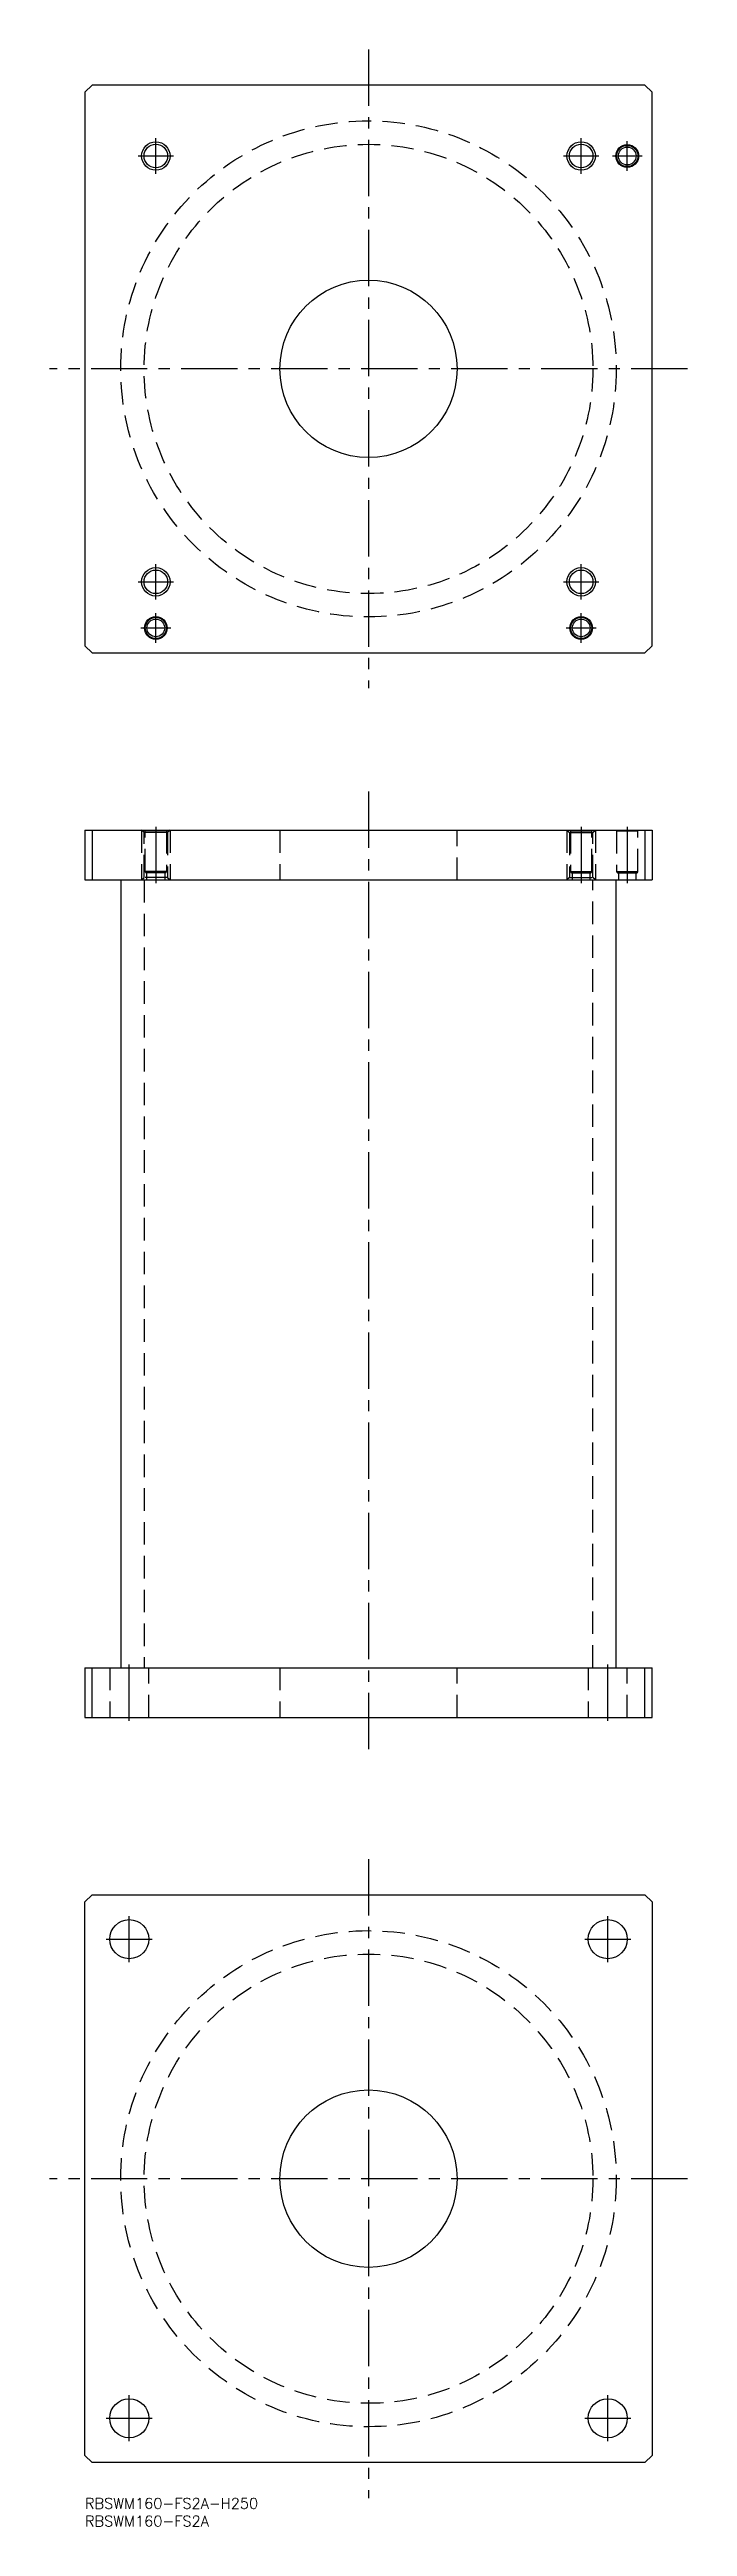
# Model space of a CAD drawing. Extents: x -10 to 170, y -8 to 690.
import ezdxf

# ---------------------------------------------------------------- set-up
doc = ezdxf.new("R2010")
doc.units = 0
doc.header["$LTSCALE"] = 0.5
doc.linetypes.add('CENTER', pattern=[50.8, 31.75, -6.35, 6.35, -6.35])
doc.linetypes.add('DASHED', pattern=[19.05, 12.7, -6.35])
for name, color, linetype in [('MSM_CENTER', 1, 'CENTER'), ('MSM_CONTINUOUS', 7, 'CONTINUOUS'), ('MSM_DASHED', 4, 'DASHED'), ('MSM_NARROW', 5, 'CONTINUOUS'), ('MSM_PART_NUMBER', 7, 'CONTINUOUS')]:
    doc.layers.add(name, color=color, linetype=linetype)
doc.styles.get("Standard").update_dxf_attribs({"font": 'txt.shx', "height": 3, "bigfont": 'bigfont.shx'})

msp = doc.modelspace()

# ---------------------------------------------------------------- linework, layer by layer
at = {"layer": 'MSM_CENTER'}
for p, q in [((80, 690), (80, 510)), ((20, 655), (20, 665)), ((140, 655), (140, 665)), ((153, 655.8), (153, 664.2)), ((15, 660), (25, 660)), ((135, 660), (145, 660)), ((148.8, 660), (157.2, 660)), ((170, 600), (-10, 600)), ((20, 535), (20, 545)), ((140, 535), (140, 545)), ((15, 540), (25, 540)), ((135, 540), (145, 540)), ((20, 522.8), (20, 531.2)), ((140, 522.8), (140, 531.2)), ((15.8, 527), (24.2, 527)), ((135.8, 527), (144.2, 527)), ((80, 480.8738), (80, 210.8738)), ((20, 471), (20, 455)), ((140, 471), (140, 455)), ((153, 471), (153, 455)), ((12.4749, 219), (12.4749, 235)), ((147.5251, 219), (147.5251, 235)), ((80, 180), (80, 0)), ((12.5, 151), (12.5, 164)), ((147.5, 151), (147.5, 164)), ((6, 157.5), (19, 157.5)), ((141, 157.5), (154, 157.5)), ((170, 90), (-10, 90)), ((12.5, 16), (12.5, 29)), ((147.5, 16), (147.5, 29)), ((6, 22.5), (19, 22.5)), ((141, 22.5), (154, 22.5))]:
    msp.add_line(p, q, dxfattribs=at)
at = {"layer": 'MSM_CONTINUOUS'}
for p, q in [((2, 680), (0, 678)), ((0, 678), (0, 522)), ((158, 680), (2, 680)), ((160, 678), (158, 680)), ((160, 522), (160, 678)), ((0, 522), (2, 520)), ((2, 520), (158, 520)), ((158, 520), (160, 522)), ((0, 470), (158, 470)), ((0, 470), (0, 456)), ((2, 470), (2, 456)), ((158, 470), (158, 456)), ((158, 470), (160, 470)), ((160, 470), (160, 456)), ((0, 456), (160, 456)), ((10.1, 456), (10.1, 234)), ((149.9, 234), (149.9, 456)), ((0, 234), (160, 234)), ((0, 234), (0, 220)), ((2, 220), (2, 234)), ((158, 220), (158, 234)), ((160, 220), (160, 234)), ((0, 220), (160, 220)), ((0, 168), (2, 170)), ((0, 12), (0, 168)), ((2, 170), (158, 170)), ((158, 170), (160, 168)), ((160, 168), (160, 12)), ((2, 10), (0, 12)), ((158, 10), (2, 10)), ((160, 12), (158, 10))]:
    msp.add_line(p, q, dxfattribs=at)
for centre, radius in [((20, 660), 3.3235), ((140, 660), 3.3235), ((153, 660), 3.2), ((153, 660), 3), ((153, 660), 2.5), ((80, 600), 25), ((20, 540), 3.3235), ((140, 540), 3.3235), ((20, 527), 3.2), ((20, 527), 3), ((20, 527), 2.5), ((140, 527), 3.2), ((140, 527), 3), ((140, 527), 2.5), ((12.5, 157.5), 5.5), ((147.5, 157.5), 5.5), ((80, 90), 25), ((12.5, 22.5), 5.5), ((147.5, 22.5), 5.5)]:
    msp.add_circle(centre, radius, dxfattribs=at)
at = {"layer": 'MSM_DASHED'}
for p, q in [((16.6765, 469.3235), (16, 470)), ((16, 470), (16, 456)), ((23.3235, 469.3235), (16.6765, 469.3235)), ((16.6765, 456.6765), (16.6765, 469.3235)), ((17, 469.8), (16.8, 470)), ((23, 469.8), (17, 469.8)), ((17, 458.4), (17, 469.8)), ((23.2, 470), (23, 469.8)), ((23, 469.8), (23, 458.4)), ((24, 470), (23.3235, 469.3235)), ((23.3235, 469.3235), (23.3235, 456.6765)), ((24, 470), (24, 456)), ((55, 470), (55, 456)), ((105, 456), (105, 470)), ((136, 470), (136.6765, 469.3235)), ((136, 470), (136, 456)), ((136.6765, 469.3235), (143.3235, 469.3235)), ((136.6765, 469.3235), (136.6765, 456.6765)), ((136.8, 470), (137, 469.8)), ((137, 469.8), (143, 469.8)), ((137, 469.8), (137, 458.4)), ((143, 469.8), (143.2, 470)), ((143, 458.4), (143, 469.8)), ((143.3235, 469.3235), (144, 470)), ((143.3235, 456.6765), (143.3235, 469.3235)), ((144, 470), (144, 456)), ((149.8, 470), (150, 469.8)), ((150, 469.8), (156, 469.8)), ((150, 469.8), (150, 458.4)), ((156, 469.8), (156.2, 470)), ((156, 458.4), (156, 469.8)), ((16, 456), (16.6765, 456.6765)), ((23.3235, 456.6765), (16.6765, 456.6765)), ((16.7, 456), (16.7, 234)), ((23, 458.4), (17, 458.4)), ((22.6, 458), (17.4, 458)), ((17.5, 456), (17.5, 458)), ((22.5, 458), (22.5, 456)), ((23.3235, 456.6765), (24, 456)), ((136.6765, 456.6765), (136, 456)), ((136.6765, 456.6765), (143.3235, 456.6765)), ((137, 458.4), (143, 458.4)), ((137.4, 458), (142.6, 458)), ((137.5, 458), (137.5, 456)), ((142.5, 456), (142.5, 458)), ((143.3, 234), (143.3, 456)), ((144, 456), (143.3235, 456.6765)), ((150, 458.4), (156, 458.4)), ((150.4, 458), (155.6, 458)), ((150.5, 458), (150.5, 456)), ((155.5, 456), (155.5, 458)), ((7, 234), (7, 220)), ((18, 220), (18, 234)), ((55, 234), (55, 220)), ((105, 220), (105, 234)), ((142, 234), (142, 220)), ((153, 220), (153, 234))]:
    msp.add_line(p, q, dxfattribs=at)
for centre, radius in [((80, 600), 69.9), ((80, 600), 63.3), ((80, 90), 69.9), ((80, 90), 63.3)]:
    msp.add_circle(centre, radius, dxfattribs=at)
for centre, start, end in [((17.4, 458.4), 180, 270), ((22.6, 458.4), 270, 0), ((137.4, 458.4), 180, 270), ((142.6, 458.4), 270, 0), ((150.4, 458.4), 180, 270), ((155.6, 458.4), 270, 0)]:
    msp.add_arc(centre, 0.4, start, end, dxfattribs=at)
at = {"layer": 'MSM_NARROW'}
for centre in [(20, 660), (140, 660), (20, 540), (140, 540)]:
    msp.add_circle(centre, 4, dxfattribs=at)

# ---------------------------------------------------------------- texts
at = {"layer": 'MSM_PART_NUMBER'}
for s, p in [('RBSWM160-FS2A-H250', (0, -3)), ('RBSWM160-FS2A', (0, -8))]:
    msp.add_text(s, height=3, dxfattribs=at).set_placement(p)

doc.saveas('drawing.dxf')
